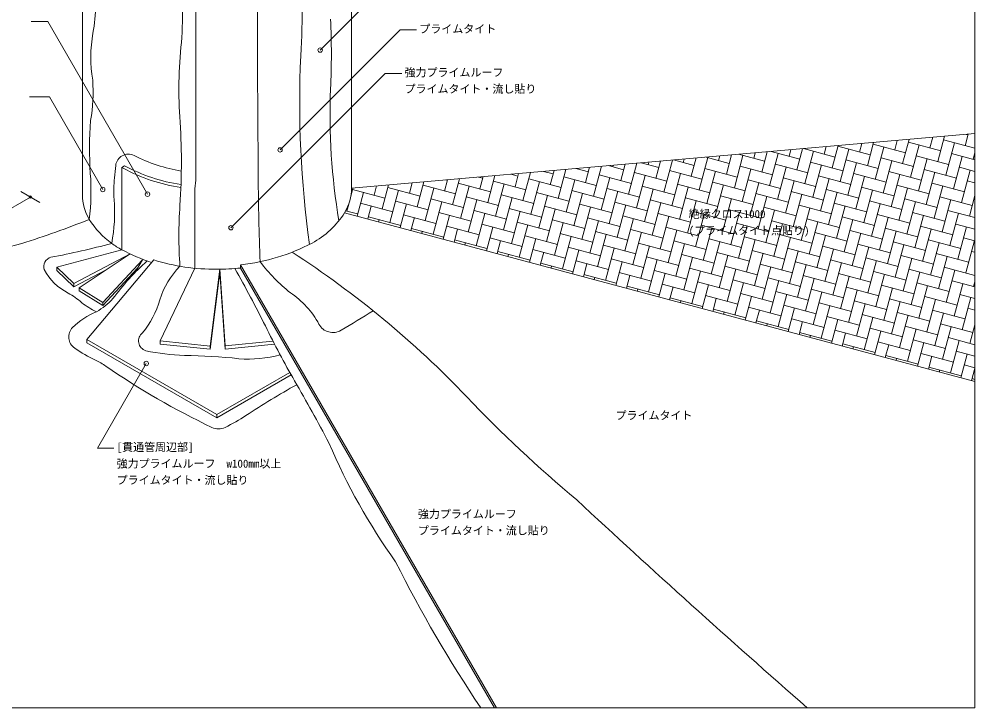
# Model space of a CAD drawing. Units: millimetres, scale not verified. Extents: x -690 to 690, y -478 to 478.
# Drawn here: x -180 to 690, y -478 to 150 of the extents above; entities that cross this region are included whole.
import ezdxf
from ezdxf.enums import TextEntityAlignment as Align

# ---------------------------------------------------------------- set-up
doc = ezdxf.new("R2010")
doc.units = ezdxf.units.MM
doc.header["$LTSCALE"] = 2
for name, color, linetype, lineweight in [('0-0_0', 7, 'Continuous', 18), ('0-1_HATCH', 9, 'Continuous', 18), ('0-2_BOUSUI', 1, 'Continuous', 18), ('0-3_MOJI', 7, 'Continuous', 18), ('0-5_WAKU', 7, 'Continuous', 18), ('0-7_KANAMONO', 4, 'Continuous', 18)]:
    doc.layers.add(name, color=color, linetype=linetype, lineweight=lineweight)
doc.styles.add('ＭＳ ゴシック', font='')
doc.styles.get('ＭＳ ゴシック').set_extended_font_data('MS Gothic')

msp = doc.modelspace()

# ---------------------------------------------------------------- linework, layer by layer
at = {"layer": '0-0_0'}
for p, q in [((122.474, -4.321), (690, 45.331)), ((116.19, -26.682), (690, -180.434))]:
    msp.add_line(p, q, dxfattribs=at)
at = {"layer": '0-1_HATCH'}
for p, q in [((681.151, 34.338), (683.955, 44.802)), ((683.781, 44.152), (681.994, 44.631)), ((584.938, 28.563), (587.017, 36.321)), ((592.122, 16.12), (597.788, 37.264)), ((626.823, 27.859), (597.382, 35.747)), ((617.009, 30.488), (619.33, 39.148)), ((624.194, 18.045), (630.101, 40.091)), ((658.894, 29.784), (629.453, 37.672)), ((631.378, 5.601), (639.267, 35.043)), ((649.08, 32.413), (651.642, 41.975)), ((656.265, 19.97), (662.413, 42.918)), ((690, 31.967), (661.524, 39.597)), ((663.449, 7.526), (671.338, 36.968)), ((498.539, 20.159), (474.845, 26.508)), ((488.725, 22.788), (490.079, 27.84)), ((495.909, 10.345), (500.85, 28.783)), ((503.094, -2.099), (510.982, 27.343)), ((530.61, 22.084), (504.437, 29.097)), ((520.796, 24.713), (522.392, 30.667)), ((527.98, 12.27), (533.163, 31.61)), ((562.681, 24.009), (534.03, 31.686)), ((535.165, -0.174), (543.053, 29.268)), ((552.867, 26.638), (554.704, 33.494)), ((560.051, 14.195), (565.475, 34.437)), ((594.752, 25.934), (565.311, 33.822)), ((567.236, 1.751), (575.124, 31.193)), ((599.307, 3.676), (607.196, 33.118)), ((690, 21.449), (668.708, 27.154)), ((688.336, 21.895), (690, 28.107)), ((367.625, 2.645), (371.599, 17.475)), ((374.81, -9.799), (382.37, 18.417)), ((402.326, 14.384), (386.066, 18.74)), ((392.512, 17.013), (393.141, 19.359)), ((399.696, 4.57), (403.912, 20.302)), ((406.881, -7.874), (414.683, 21.244)), ((434.397, 16.309), (415.659, 21.329)), ((424.583, 18.938), (425.454, 22.186)), ((431.767, 6.495), (436.224, 23.129)), ((438.952, -5.949), (446.84, 23.493)), ((466.468, 18.234), (445.252, 23.918)), ((456.654, 20.863), (457.766, 25.013)), ((463.838, 8.42), (468.537, 25.956)), ((471.023, -4.024), (478.911, 25.418)), ((537.794, 9.64), (508.353, 17.529)), ((569.865, 11.565), (540.424, 19.454)), ((601.936, 13.49), (572.495, 21.379)), ((574.42, -10.692), (582.309, 18.749)), ((634.007, 15.415), (604.566, 23.304)), ((606.491, -8.767), (614.38, 20.674)), ((666.078, 17.34), (636.637, 25.229)), ((638.562, -6.842), (646.451, 22.599)), ((670.633, -4.917), (678.522, 24.524)), ((271.412, -3.13), (274.661, 8.994)), ((278.596, -15.574), (285.432, 9.936)), ((306.113, 8.609), (297.288, 10.973)), ((303.483, -1.205), (306.974, 11.821)), ((310.668, -13.649), (317.744, 12.763)), ((338.184, 10.534), (326.881, 13.562)), ((328.37, 13.163), (328.515, 13.705)), ((335.554, 0.72), (339.286, 14.648)), ((342.739, -11.724), (350.057, 15.59)), ((370.255, 12.459), (356.473, 16.151)), ((360.441, 15.088), (360.828, 16.532)), ((409.51, 1.94), (380.069, 9.829)), ((441.581, 3.865), (412.14, 11.754)), ((414.065, -20.317), (421.954, 9.124)), ((473.652, 5.79), (444.211, 13.679)), ((446.136, -18.392), (454.025, 11.049)), ((505.723, 7.715), (476.282, 15.604)), ((478.207, -16.467), (486.096, 12.974)), ((510.278, -14.542), (518.167, 14.899)), ((542.349, -12.617), (550.238, 16.824)), ((609.121, 1.047), (579.679, 8.936)), ((641.192, 2.972), (611.75, 10.861)), ((673.263, 4.897), (643.821, 12.786)), ((645.746, -19.285), (653.635, 10.156)), ((690, 10.93), (675.892, 14.711)), ((677.817, -17.36), (685.706, 12.081)), ((175.199, -8.905), (177.723, 0.513)), ((182.383, -21.349), (188.494, 1.455)), ((207.27, -6.98), (210.035, 3.34)), ((209.9, 2.834), (208.509, 3.206)), ((214.454, -19.424), (220.806, 4.282)), ((249.155, -7.685), (219.714, 0.204)), ((241.971, 4.759), (238.102, 5.795)), ((239.341, -5.055), (242.348, 6.167)), ((246.525, -17.499), (253.119, 7.109)), ((281.226, -5.76), (251.785, 2.129)), ((274.042, 6.684), (267.695, 8.384)), ((313.297, -3.835), (283.856, 4.054)), ((285.781, -28.017), (293.67, 1.424)), ((345.368, -1.91), (315.927, 5.979)), ((317.852, -26.092), (325.741, 3.349)), ((377.439, 0.015), (347.998, 7.904)), ((349.923, -24.167), (357.812, 5.274)), ((381.994, -22.242), (389.883, 7.199)), ((480.836, -6.653), (451.395, 1.236)), ((512.907, -4.728), (483.466, 3.161)), ((485.391, -28.91), (493.28, 0.531)), ((544.978, -2.803), (515.537, 5.086)), ((517.462, -26.985), (525.351, 2.456)), ((577.049, -0.878), (547.608, 7.011)), ((549.533, -25.06), (557.422, 4.381)), ((581.604, -23.135), (589.493, 6.306)), ((613.675, -21.21), (621.564, 8.231)), ((680.447, -7.547), (651.005, 0.342)), ((690, 0.412), (683.076, 2.267)), ((121.79, -11.954), (123.868, -4.199)), ((152.942, -13.46), (123.501, -5.571)), ((127.547, -29.725), (133.314, -8.201)), ((143.128, -10.83), (145.41, -2.314)), ((150.312, -23.274), (156.181, -1.372)), ((185.013, -11.535), (155.572, -3.646)), ((157.497, -35.717), (165.385, -6.276)), ((217.084, -9.61), (187.643, -1.721)), ((189.568, -33.792), (197.456, -4.351)), ((221.639, -31.867), (229.527, -2.426)), ((253.71, -29.942), (261.598, -0.501)), ((320.481, -16.278), (291.04, -8.389)), ((352.552, -14.353), (323.111, -6.464)), ((384.623, -12.428), (355.182, -4.539)), ((357.107, -36.61), (364.996, -7.169)), ((416.694, -10.503), (387.253, -2.614)), ((389.178, -34.685), (397.067, -5.244)), ((448.765, -8.578), (419.324, -0.689)), ((421.249, -32.76), (429.138, -3.319)), ((453.32, -30.835), (461.209, -1.394)), ((552.163, -15.247), (522.721, -7.358)), ((584.234, -13.322), (554.792, -5.433)), ((556.717, -37.504), (564.606, -8.062)), ((616.305, -11.397), (586.863, -3.508)), ((588.788, -35.579), (596.677, -6.137)), ((648.376, -9.472), (618.934, -1.583)), ((620.859, -33.654), (628.748, -4.212)), ((652.93, -31.729), (660.819, -2.287)), ((192.197, -23.978), (162.756, -16.089)), ((224.268, -22.053), (194.827, -14.164)), ((196.752, -46.235), (204.641, -16.794)), ((256.339, -20.128), (226.898, -12.239)), ((228.823, -44.31), (236.712, -14.869)), ((288.41, -18.203), (258.969, -10.314)), ((260.894, -42.385), (268.783, -12.944)), ((292.965, -40.46), (300.854, -11.019)), ((325.036, -38.535), (332.925, -9.094)), ((391.808, -24.872), (362.366, -16.983)), ((423.879, -22.947), (394.437, -15.058)), ((455.95, -21.022), (426.508, -13.133)), ((428.433, -45.204), (436.322, -15.762)), ((488.021, -19.097), (458.579, -11.208)), ((460.504, -43.279), (468.393, -13.837)), ((520.092, -17.172), (490.65, -9.283)), ((492.575, -41.354), (500.464, -11.912)), ((524.646, -39.429), (532.535, -9.987)), ((623.489, -23.84), (594.047, -15.951)), ((655.56, -21.915), (626.119, -14.026)), ((628.044, -46.097), (635.932, -16.656)), ((687.631, -19.99), (658.19, -12.101)), ((660.115, -44.172), (668.003, -14.731)), ((685.001, -29.804), (690, -11.149)), ((128.055, -27.828), (117.207, -24.922)), ((118.241, -25.199), (119.948, -18.828)), ((160.126, -25.903), (130.685, -18.014)), ((137.361, -32.354), (140.499, -20.644)), ((166.802, -40.243), (172.57, -18.719)), ((263.523, -32.572), (234.082, -24.683)), ((295.595, -30.647), (266.153, -22.758)), ((268.078, -54.829), (275.967, -25.387)), ((327.666, -28.722), (298.224, -20.833)), ((300.149, -52.904), (308.038, -23.462)), ((359.737, -26.797), (330.295, -18.908)), ((332.22, -50.979), (340.109, -21.537)), ((364.291, -49.054), (372.18, -19.612)), ((396.362, -47.129), (404.251, -17.687)), ((463.134, -33.465), (433.692, -25.576)), ((495.205, -31.54), (465.763, -23.651)), ((527.276, -29.615), (497.834, -21.726)), ((499.759, -53.797), (507.648, -24.356)), ((559.347, -27.69), (529.905, -19.801)), ((531.83, -51.872), (539.719, -22.431)), ((591.418, -25.765), (561.976, -17.876)), ((563.901, -49.947), (571.79, -20.506)), ((595.972, -48.022), (603.861, -18.581)), ((690, -31.143), (665.374, -24.545)), ((167.31, -38.347), (137.869, -30.458)), ((147.175, -34.984), (147.683, -33.087)), ((199.381, -36.422), (169.94, -28.533)), ((176.616, -42.873), (179.754, -31.162)), ((231.452, -34.497), (202.011, -26.608)), ((206.057, -50.762), (211.825, -29.237)), ((236.007, -56.754), (243.896, -27.312)), ((334.85, -41.165), (305.408, -33.276)), ((366.921, -39.24), (337.479, -31.351)), ((339.404, -63.422), (347.293, -33.981)), ((398.992, -37.315), (369.55, -29.426)), ((371.475, -61.497), (379.364, -32.056)), ((431.063, -35.39), (401.621, -27.501)), ((403.546, -59.572), (411.435, -30.131)), ((435.617, -57.647), (443.506, -28.206)), ((467.688, -55.722), (475.577, -26.281)), ((534.46, -42.058), (505.019, -34.17)), ((566.531, -40.133), (537.09, -32.245)), ((598.602, -38.208), (569.161, -30.32)), ((571.086, -62.391), (578.974, -32.949)), ((630.673, -36.283), (601.232, -28.395)), ((603.157, -60.466), (611.046, -31.024)), ((662.744, -34.358), (633.303, -26.47)), ((635.228, -58.541), (643.117, -29.099)), ((667.299, -56.616), (675.188, -27.174)), ((206.566, -48.865), (177.124, -40.976)), ((238.637, -46.94), (209.195, -39.051)), ((215.871, -53.391), (219.009, -41.681)), ((270.708, -45.015), (241.266, -37.126)), ((245.313, -61.28), (251.08, -39.756)), ((302.779, -43.09), (273.337, -35.201)), ((275.262, -67.272), (283.151, -37.831)), ((307.333, -65.347), (315.222, -35.906)), ((406.176, -49.758), (376.735, -41.87)), ((438.247, -47.833), (408.806, -39.945)), ((410.731, -72.016), (418.619, -42.574)), ((470.318, -45.908), (440.877, -38.02)), ((442.802, -70.091), (450.69, -40.649)), ((502.389, -43.983), (472.948, -36.095)), ((474.873, -68.166), (482.761, -38.724)), ((506.944, -66.241), (514.832, -36.799)), ((539.015, -64.316), (546.903, -34.874)), ((605.786, -50.652), (576.345, -42.763)), ((637.857, -48.727), (608.416, -40.838)), ((610.341, -72.909), (618.23, -43.468)), ((669.928, -46.802), (640.487, -38.913)), ((642.412, -70.984), (650.301, -41.543)), ((690, -41.662), (672.558, -36.988)), ((674.483, -69.059), (682.372, -39.618)), ((186.43, -45.502), (186.938, -43.606)), ((245.821, -59.383), (216.379, -51.495)), ((277.892, -57.458), (248.45, -49.57)), ((255.126, -63.91), (258.264, -52.199)), ((309.963, -55.533), (280.521, -47.645)), ((284.568, -71.798), (290.335, -50.274)), ((342.034, -53.608), (312.593, -45.72)), ((314.518, -77.791), (322.406, -48.349)), ((374.105, -51.683), (344.664, -43.795)), ((346.589, -75.866), (354.477, -46.424)), ((378.66, -73.941), (386.548, -44.499)), ((477.502, -58.352), (448.061, -50.463)), ((509.573, -56.427), (480.132, -48.538)), ((482.057, -80.609), (489.946, -51.168)), ((541.644, -54.502), (512.203, -46.613)), ((514.128, -78.684), (522.017, -49.243)), ((573.715, -52.577), (544.274, -44.688)), ((546.199, -76.759), (554.088, -47.318)), ((578.27, -74.834), (586.159, -45.393)), ((677.113, -59.245), (647.671, -51.356)), ((690, -52.18), (679.742, -49.431)), ((681.667, -81.502), (689.556, -52.061)), ((225.685, -56.021), (226.193, -54.124)), ((317.147, -67.977), (287.706, -60.088)), ((349.218, -66.052), (319.777, -58.163)), ((323.823, -82.317), (329.591, -60.793)), ((381.289, -64.127), (351.848, -56.238)), ((353.773, -88.309), (361.662, -58.868)), ((413.36, -62.202), (383.919, -54.313)), ((385.844, -86.384), (393.733, -56.943)), ((445.431, -60.277), (415.99, -52.388)), ((417.915, -84.459), (425.804, -55.018)), ((449.986, -82.534), (457.875, -53.093)), ((548.828, -66.945), (519.387, -59.056)), ((580.899, -65.02), (551.458, -57.131)), ((553.383, -89.202), (561.272, -59.761)), ((612.971, -63.095), (583.529, -55.206)), ((585.454, -87.277), (593.343, -57.836)), ((645.042, -61.17), (615.6, -53.281)), ((617.525, -85.352), (625.414, -55.911)), ((649.596, -83.427), (657.485, -53.986)), ((285.076, -69.902), (255.635, -62.013)), ((264.94, -66.539), (265.448, -64.643)), ((294.382, -74.428), (297.52, -62.718)), ((388.473, -76.57), (359.032, -68.681)), ((420.544, -74.645), (391.103, -66.756)), ((393.028, -98.827), (400.917, -69.386)), ((452.615, -72.72), (423.174, -64.831)), ((425.099, -96.902), (432.988, -67.461)), ((484.686, -70.795), (455.245, -62.906)), ((457.17, -94.977), (465.059, -65.536)), ((516.757, -68.87), (487.316, -60.981)), ((489.241, -93.052), (497.13, -63.611)), ((521.312, -91.127), (529.201, -61.686)), ((588.084, -77.464), (558.642, -69.575)), ((620.155, -75.539), (590.713, -67.65)), ((652.226, -73.614), (622.784, -65.725)), ((624.709, -97.796), (632.598, -68.354)), ((684.297, -71.689), (654.855, -63.8)), ((656.78, -95.871), (664.669, -66.429)), ((690, -62.698), (686.926, -61.875)), ((324.331, -80.42), (294.89, -72.531)), ((304.196, -77.058), (304.704, -75.161)), ((356.402, -78.495), (326.961, -70.606)), ((333.637, -84.946), (336.775, -73.236)), ((363.078, -92.835), (368.846, -71.311)), ((459.8, -85.164), (430.358, -77.275)), ((491.871, -83.239), (462.429, -75.35)), ((464.354, -107.421), (472.243, -77.979)), ((523.942, -81.314), (494.5, -73.425)), ((496.425, -105.496), (504.314, -76.054)), ((556.013, -79.389), (526.571, -71.5)), ((528.496, -103.571), (536.385, -74.129)), ((560.567, -101.646), (568.456, -72.204)), ((592.638, -99.721), (600.527, -70.279)), ((659.41, -86.057), (629.969, -78.168)), ((690, -83.735), (662.04, -76.243)), ((363.587, -90.939), (334.145, -83.05)), ((343.451, -87.576), (343.959, -85.679)), ((395.658, -89.014), (366.216, -81.125)), ((372.892, -95.465), (376.03, -83.754)), ((427.729, -87.089), (398.287, -79.2)), ((402.334, -103.354), (408.101, -81.829)), ((432.283, -109.346), (440.172, -79.904)), ((531.126, -93.757), (501.684, -85.868)), ((563.197, -91.832), (533.755, -83.943)), ((535.68, -116.014), (543.569, -86.573)), ((595.268, -89.907), (565.826, -82.018)), ((567.751, -114.089), (575.64, -84.648)), ((627.339, -87.982), (597.897, -80.093)), ((599.823, -112.164), (607.711, -82.723)), ((631.894, -110.239), (639.782, -80.798)), ((663.965, -108.314), (671.853, -78.873)), ((402.842, -101.457), (373.4, -93.568)), ((434.913, -99.532), (405.471, -91.643)), ((412.147, -105.983), (415.285, -94.273)), ((466.984, -97.607), (437.542, -89.718)), ((441.589, -113.872), (447.356, -92.348)), ((499.055, -95.682), (469.613, -87.793)), ((471.538, -119.864), (479.427, -90.423)), ((503.609, -117.939), (511.498, -88.498)), ((602.452, -102.35), (573.011, -94.462)), ((634.523, -100.425), (605.082, -92.537)), ((607.007, -124.608), (614.896, -95.166)), ((666.594, -98.5), (637.153, -90.612)), ((639.078, -122.683), (646.967, -93.241)), ((690, -94.254), (669.224, -88.687)), ((671.149, -120.758), (679.038, -91.316)), ((688.851, -93.946), (690, -89.659)), ((382.706, -98.094), (383.214, -96.198)), ((442.097, -111.975), (412.656, -104.087)), ((474.168, -110.05), (444.727, -102.162)), ((506.239, -108.125), (476.798, -100.237)), ((480.844, -124.39), (486.611, -102.866)), ((538.31, -106.2), (508.869, -98.312)), ((510.794, -130.383), (518.682, -100.941)), ((570.381, -104.275), (540.94, -96.387)), ((542.865, -128.458), (550.753, -99.016)), ((574.936, -126.533), (582.824, -97.091)), ((673.778, -110.944), (644.337, -103.055)), ((690, -104.772), (676.408, -101.13)), ((678.333, -133.201), (686.222, -103.76)), ((421.961, -108.613), (422.469, -106.716)), ((451.403, -116.502), (454.54, -104.791)), ((513.423, -120.569), (483.982, -112.68)), ((545.494, -118.644), (516.053, -110.755)), ((577.565, -116.719), (548.124, -108.83)), ((550.049, -140.901), (557.938, -111.46)), ((609.636, -114.794), (580.195, -106.905)), ((582.12, -138.976), (590.009, -109.535)), ((641.707, -112.869), (612.266, -104.98)), ((614.191, -137.051), (622.08, -107.61)), ((646.262, -135.126), (654.151, -105.685)), ((481.352, -122.494), (451.911, -114.605)), ((461.216, -119.131), (461.725, -117.235)), ((490.658, -127.02), (493.796, -115.31)), ((520.099, -134.909), (525.867, -113.385)), ((584.749, -129.162), (555.308, -121.273)), ((616.821, -127.237), (587.379, -119.348)), ((648.892, -125.312), (619.45, -117.423)), ((621.375, -149.494), (629.264, -120.053)), ((680.963, -123.387), (651.521, -115.498)), ((653.446, -147.569), (661.335, -118.128)), ((690, -115.29), (683.592, -113.573)), ((520.607, -133.012), (491.166, -125.123)), ((500.472, -129.65), (500.98, -127.753)), ((552.678, -131.087), (523.237, -123.198)), ((529.913, -137.538), (533.051, -125.828)), ((559.354, -145.427), (565.122, -123.903)), ((589.304, -151.419), (597.193, -121.978)), ((656.076, -137.756), (626.634, -129.867)), ((688.147, -135.831), (658.705, -127.942)), ((685.517, -145.644), (690, -128.914)), ((559.863, -143.531), (530.421, -135.642)), ((539.727, -140.168), (540.235, -138.271)), ((591.934, -141.606), (562.492, -133.717)), ((569.168, -148.057), (572.306, -136.346)), ((624.005, -139.681), (594.563, -131.792)), ((598.61, -155.946), (604.377, -134.421)), ((628.559, -161.938), (636.448, -132.496)), ((660.63, -160.013), (668.519, -130.571)), ((599.118, -154.049), (569.676, -146.16)), ((631.189, -152.124), (601.748, -144.235)), ((608.424, -158.575), (611.561, -146.865)), ((663.26, -150.199), (633.819, -142.31)), ((637.865, -166.464), (643.632, -144.94)), ((690, -146.846), (665.89, -140.385)), ((667.815, -172.456), (675.703, -143.015)), ((578.982, -150.686), (579.49, -148.79)), ((670.444, -162.643), (641.003, -154.754)), ((690, -157.364), (673.074, -152.829)), ((677.12, -176.982), (682.888, -155.458)), ((638.373, -164.568), (608.932, -156.679)), ((618.237, -161.205), (618.746, -159.308)), ((647.679, -169.094), (650.817, -157.383)), ((690, -167.882), (680.258, -165.272)), ((677.628, -175.086), (648.187, -167.197)), ((657.493, -171.723), (658.001, -169.827)), ((686.934, -179.612), (690, -168.17)), ((690, -178.401), (687.442, -177.716))]:
    msp.add_line(p, q, dxfattribs=at)
at = {"layer": '0-2_BOUSUI'}
for p, q in [((122.474, -4.321), (122.474, 257.004)), ((-19.289, 216.993), (-19.289, 2.87)), ((-84.004, 16.084), (-86.603, 14.584)), ((-86.603, 14.584), (-86.603, -60.416)), ((-86.603, -60.416), (-86.603, 14.584)), ((-19.968, -4.878), (-19.289, 2.87)), ((-19.968, -4.878), (-19.968, -77.278)), ((-86.603, -60.416), (-145.838, -76.288)), ((-130.286, -91.147), (-78.984, -64.227)), ((-78.984, -64.227), (-125.337, -94.953)), ((-145.838, -79.288), (-145.838, -76.288)), ((-145.838, -76.288), (-130.286, -91.147)), ((-57.485, -69.653), (-118.297, -142.117)), ((-103.702, -111.302), (-72.45, -77.489)), ((-19.968, -77.278), (-51.642, -143.299)), ((21.603, -77.054), (21.603, -74.054)), ((21.603, -74.054), (254.532, -477.5)), ((21.603, -77.054), (252.8, -477.5)), ((-145.838, -79.288), (-130.286, -94.147)), ((-130.286, -94.147), (-100.701, -78.622)), ((-6.021, -151.047), (2.668, -81.051)), ((-130.286, -94.147), (-130.286, -91.147)), ((-125.337, -97.953), (-125.337, -94.953)), ((-125.337, -94.953), (-103.702, -108.302)), ((-125.337, -97.953), (-103.702, -111.302)), ((-103.702, -108.302), (-103.702, -111.302)), ((-118.297, -145.117), (-118.297, -142.117)), ((-51.642, -146.299), (-51.642, -143.299)), ((7.624, -151.002), (7.624, -148.002)), ((0, -213.416), (0, -210.416))]:
    msp.add_line(p, q, dxfattribs=at)
for points in [[(-103.702, -108.302), (-67.835, -69.496), (-74.701, -81.387)], [(-51.642, -143.299), (-6.021, -148.047), (2.668, -78.051), (7.624, -148.002), (51.034, -143.58)], [(2.668, -81.051), (7.624, -151.002), (52.504, -146.431)], [(66.363, -172.101), (0, -210.416), (-118.297, -142.117)], [(67.64, -174.364), (0, -213.416), (-118.297, -145.117)], [(-51.642, -146.299), (-6.021, -151.047), (-6.021, -148.047)]]:
    msp.add_lwpolyline(points, dxfattribs=at)
for centre, radius, start, end in [((-544.619, 156.14), 622.175, 356.32192, 5.4399), ((-1185.691, 174.865), 1154.639, 357.91574, 1.66015), ((-333.442, 173.299), 223.601, 350.61574, 3.85574), ((6307.869, 129.577), 6270.936, 179.56706, 180.40906), ((-655.913, 117.794), 760.097, 357.60441, 2.39559), ((9.547, 114.697), 124.368, 169.74451, 189.58926), ((350.546, 86.669), 385.142, 173.10997, 183.86683), ((1019.326, 74.274), 943.985, 177.45276, 187.90222), ((-262.579, 83.158), 149.887, 350.05, 4.14042), ((-76415.737, -461.031), 76454.778, 0.34991, 0.40906), ((680.527, 61.884), 577.513, 177.60441, 189.55707), ((210.501, 31.296), 326.481, 175.43877, 183.89797), ((-637.468, 19.888), 605.126, 356.21658, 3.86683), ((-80.686, 15.147), 11.459, 62.79084, 174.22672), ((-5.993, 163.467), 154.607, 243.3062, 260.16354), ((-333.314, -6.826), 218.67, 353.18445, 4.17708), ((-373.701, 37.995), 282.449, 353.31004, 355.59468), ((-131.449, -70.061), 95.791, 61.1431, 62.08436), ((-11.253, 148.619), 153.744, 241.2431, 261.94399), ((-11.477, 148.218), 150.73, 241.23811, 261.90473), ((7.703, -6.742), 101.569, 173.31004, 184.44553), ((2363.643, 20.083), 2326.071, 180.34991, 182.25231), ((79.555, -4.321), 42.92, 328.6015, 360), ((-244.96, -26.385), 151.855, 349.27608, 4.44553), ((385.271, -47.745), 419.847, 176.21658, 183.78342), ((-443.039, 785.157), 880.821, 287.53327, 291.78183), ((50.049, 14.464), 77.894, 313.05075, 328.1145), ((50.049, 14.464), 77.894, 297.98699, 313.05075), ((-98235.252, 364888.765), 377887.617, 284.95931, 285.03973), ((-282.747, 639.403), 718.794, 280.54896, 285.07866), ((-48.711, 9.801), 79.789, 233.87003, 241.64722), ((-3.294, 96.609), 177.756, 242.05227, 251.57307), ((2.668, 105.233), 180.284, 276.05776, 297.74695), ((-148.92, -75.681), 8.729, 104.82183, 198.92012), ((-412.186, -804.894), 884.294, 43.66843, 57.07627), ((86.925, -239.086), 225.814, 131.76245, 143.53307), ((-3.294, 99.694), 177.756, 252.26203, 271.06193), ((25.262, -131.893), 81.596, 136.2309, 161.46148), ((2.525, 105.382), 183.431, 269.21131, 275.99845), ((-784.523, -539.067), 924.199, 26.28379, 29.95879), ((158.067, 16.75), 147.778, 216.56021, 231.91063), ((-113.404, -55.61), 49.403, 207.61668, 243.49359), ((-165.154, -155.146), 62.794, 47.7896, 61.77082), ((23.115, -165.44), 79.107, 28.07086, 56.38941), ((-77.608, -49.414), 74.595, 232.55153, 244.59511), ((-139.558, -63.969), 60.725, 299.54922, 317.65668), ((-126.62, -86.204), 77.092, 319.73169, 345.15897), ((-82.854, -180.98), 69.538, 112.62917, 134.23488), ((-491.891, 892.847), 1191.481, 300.50792, 302.15071), ((810.8, 246.407), 854.011, 206.1381, 209.93711), ((105.533, -121.455), 14.314, 208.18292, 301.31637), ((-122.542, -139.814), 12.36, 135.54244, 236.05302), ((-61.919, -143.361), 9.393, 128.73892, 252.15569), ((-50.436, -34.932), 139.636, 235.54124, 244.45876), ((-22.458, 42.755), 199.598, 257.75333, 267.94852), ((28.737, -49.751), 110.213, 265.49967, 285.18238), ((-138.335, -220.017), 65.262, 55.10945, 64.89055), ((-30.659, -600.624), 443.91, 83.43553, 89.86377), ((303.667, 423.223), 715.204, 235.54124, 244.45876), ((-1575.235, -1127.681), 1899.401, 27.98859, 29.93711), ((441.456, -846.764), 759.083, 119.06194, 123.14737), ((1125.002, 662.454), 1240.808, 223.66843, 230.00657), ((-52.778, -95.834), 139.927, 295.54124, 304.45876), ((1.426, -209.266), 14.21, 244.45876, 295.54124), ((627.596, -12.846), 571.111, 203.03303, 215.5059), ((6971.013, 6866.632), 9763.54, 227.12217, 228.78128), ((1273.348, 214.063), 1243.23, 206.69979, 213.79776)]:
    msp.add_arc(centre, radius, start, end, dxfattribs=at)
at = {"layer": '0-3_MOJI'}
for p, q in [((94.007, 121.363), (175.799, 203.155)), ((-168.98, 147.453), (-153.98, 147.453)), ((-63.188, -9.802), (-153.98, 147.453)), ((57.499, 30.497), (166.776, 139.774)), ((181.776, 139.774), (166.776, 139.774)), ((12.789, -40.393), (153.309, 100.127)), ((168.309, 100.127), (153.309, 100.127)), ((-152.53, 78.734), (-170.53, 78.734)), ((-103.879, -5.532), (-152.53, 78.734)), ((-161.131, -17.387), (-178.452, -7.387)), ((-169.791, -12.387), (-213.093, -37.387)), ((-108.774, -240.989), (-64.31, -163.976)), ((-93.774, -240.989), (-108.774, -240.989))]:
    msp.add_line(p, q, dxfattribs=at)
for centre, radius in [((94.007, 121.363), 2), ((57.499, 30.497), 2), ((-103.879, -5.532), 2), ((-63.188, -9.802), 2), ((-169.791, -12.387), 1), ((12.789, -40.393), 2), ((-64.31, -163.976), 2)]:
    msp.add_circle(centre, radius, dxfattribs=at)
at = {"layer": '0-5_WAKU'}
msp.add_lwpolyline([(-690, -477.5), (690, -477.5), (690, 477.5), (-690, 477.5)], close=True, dxfattribs=at)
at = {"layer": '0-7_KANAMONO'}
msp.add_line((-122.474, 339.584), (-122.474, -10.416), dxfattribs=at)
for centre, radius, start, end in [((-79.555, -10.416), 42.92, 180, 211.3985), ((-48.711, 9.801), 79.789, 212.25129, 233.86947)]:
    msp.add_arc(centre, radius, start, end, dxfattribs=at)

# ---------------------------------------------------------------- texts
at = {"layer": '0-3_MOJI', "style": 'ＭＳ ゴシック'}
for s, p in [('プライムタイト', (184.276, 134.774)), ('強力プライムルーフ', (170.809, 95.127)), ('プライムタイト・流し貼り', (170.809, 80.127)), ('絶縁クロス1000', (429.444, -33.762)), ('(プライムタイト点貼り)', (429.444, -48.762)), ('プライムタイト', (362.878, -217.09)), ('[貫通管周辺部]', (-91.274, -245.989)), ('強力プライムルーフ\u3000w100mm以上', (-91.274, -260.989)), ('プライムタイト・流し貼り', (-91.274, -275.989)), ('強力プライムルーフ', (182.984, -306.903)), ('プライムタイト・流し貼り', (182.984, -321.903))]:
    msp.add_text(s, height=7.331, dxfattribs=at).set_placement(p, align=Align.BOTTOM_LEFT)

doc.saveas('drawing.dxf')
